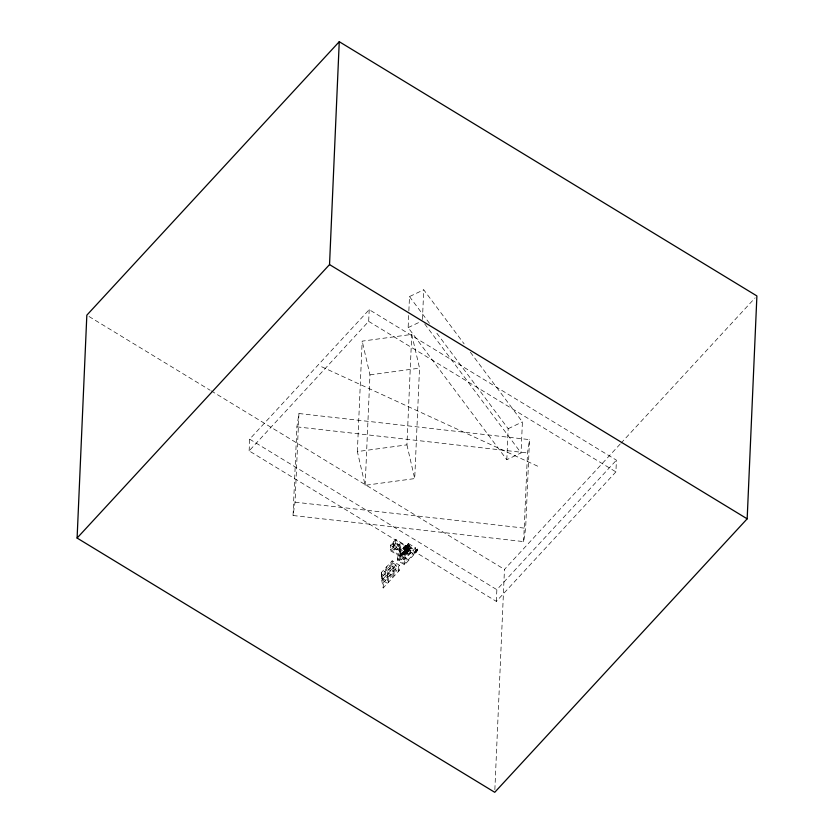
<?xml version="1.0" encoding="UTF-8"?>
<svg xmlns="http://www.w3.org/2000/svg" width="834" height="834" viewBox="0 0 834 834"><rect width="100%" height="100%" fill="white"/><g stroke="black" fill="none" stroke-linecap="round" stroke-linejoin="round"><path stroke-width="0.63" stroke-dasharray="4.17 3.13" d="M417.688 549.794L417.094 549.919L417.386 550.878L417.521 549.199L417.167 551.211L417.386 549.585M415.926 551.566C416.917 547.104 415.634 554.078 416.187 550.628M416.114 550.805C416.385 553.703 415.071 549.418 416.677 550.138M249.137 450.892L249.647 439.174L369.201 309.664L616.42 460.159L615.909 471.877L496.355 601.397L249.137 450.892L368.68 321.382L369.201 309.664M293.047 515.516L296.914 426.862L298.926 413.518L529.517 439.612L525.639 528.266L523.637 541.61L293.047 515.516L295.048 502.172L298.926 413.518M357.359 451.58L362.185 341.137L411.756 334.413L419.533 368.148L414.707 478.591L365.146 485.315L357.359 451.58L406.929 444.856L411.756 334.413M365.146 485.315L369.962 374.873L362.185 341.137M395.733 565.191L382.358 579.682M383.181 587.97L383.421 582.643L381.492 572.405L392.188 560.813L399.476 565.244L399.236 570.581L383.181 587.97L381.253 577.743L381.492 572.405L388.769 576.847L388.54 582.174L381.253 577.743L391.959 566.15L392.188 560.813M385.537 573.104L385.767 567.766L393.054 572.207L392.814 577.535L384.067 571.665M386.882 576.638L387.57 577.055L387.8 571.728L387.112 571.3M390.885 567.308L391.125 561.97L398.402 566.401L398.172 571.738L389.426 565.869M415.53 547.855L415.29 553.182L404.594 564.785L397.307 560.354L397.547 555.017L408.243 543.424L415.53 547.855L404.824 559.447L390.26 550.586L390.5 545.248L395.848 539.452L410.411 548.313L410.172 553.651L392.637 542.934L392.449 547.198L399.726 551.628L400.8 550.471L400.987 546.207L393.711 541.766L393.523 546.041L400.8 550.471M391.354 576.106L390.573 577.43M406.856 554.704L407.618 553.88L393.075 544.508M392.23 570.842L392.929 571.259L393.158 565.932L392.46 565.504M392.991 549.512L394.044 549.627M395.848 539.452L395.618 544.79L390.26 550.586M396.703 570.3L395.921 571.634M470.355 352.209L522.407 421.91L521.052 452.914L506.811 459.711L408.139 327.606L408.816 312.093M408.868 310.811L409.494 296.591L423.735 289.794L464.142 343.889M394.023 550.138L399.392 543.831M399.726 551.628L399.913 547.365L400.987 546.207M406.627 560.031L407.388 559.218L400.122 554.276M400.758 551.535L400.57 555.809L402.03 556.695L398.808 560.167L398.996 555.903L402.207 552.421L402.03 556.695M400.039 559.27L401.091 559.395M400.268 553.943L401.321 554.057M404.031 551.264C413.341 554.902 397.818 557.06 403.093 551.639L406.585 553.932L407.586 552.056M405.303 549.189L404.678 549.543L402.937 548.313L405.303 549.189L406.21 548.167M403.093 551.639L404.824 553.036L406.711 551.952M403.26 547.969L404.198 547.427L405.939 548.657M403.552 548.126L405.626 548.668L405.001 549.033M403.708 551.608L406.919 553.255M403.969 548.678L404.073 546.333L407.524 544.341L407.419 546.687M404.334 551.243L407.242 552.9L404.344 551.076M404.5 547.584L406.554 548.459L405.929 548.824L403.885 547.604M404.646 551.066L407.565 552.389M404.824 547.062L405.762 546.52L407.816 547.74L406.867 548.282L404.824 547.062L403.864 547.938M405.126 547.219L407.19 548.094L406.241 548.647L404.5 547.417M404.594 564.785L405.053 554.12L410.411 548.313M405.147 552.848L403.552 554.256L405.512 551.503M405.168 552.348L407.148 548.928L408.879 550.325L407.138 549.262M405.282 550.701C406.377 550.763 408.358 551.983 406.408 551.795M404.354 550.909L403.395 551.785L405.47 552.337M407.909 551.535C401.342 548.647 412.413 553.578 406.825 549.45L409.411 546.166M406.085 546.343L407.67 544.936L411.162 547.062L407.253 552.567M406.398 546.155L405.439 547.031L407.503 547.917L408.139 547.219L406.398 546.155L407.67 544.936M406.481 550.294L408.243 551.024M406.679 548.261L401.3 554.568M407.461 548.751L415.29 553.182M407.899 546.166L408.003 543.81M408.243 543.424L408.014 548.751L397.307 560.354M409.098 551.201L409.213 548.532L408.514 548.115M409.65 547.229L409.755 544.873M409.869 548.782L411.162 547.062M401.071 559.895L411.798 547.792M422.442 319.516L423.735 289.794M411.975 554.235L412.757 552.911M496.355 601.397L496.866 589.68L616.42 460.159M506.811 459.711L508.167 428.707L436.682 333.006M494.854 789.704L504.466 569.413L620.089 444.157M523.637 541.61L527.505 452.956L529.517 439.612M417.063 549.887C417.834 547.677 416.812 552.483 417.605 549.648M416.302 550.503L416.614 549.929L415.739 550.638L416.614 550.086L416.229 551.691L416.635 549.96M417.48 549.012L417.334 549.689M416.239 551.326L416.156 552.202L416.27 551.086M416.124 551.66L416.541 549.971L416.229 551.691M417.104 550.867L417.156 549.773L417.021 550.284M416.427 550.179L416.447 551.201M417.344 549.898L417.302 550.482M417.48 550.2L417.177 550.659M417.229 549.168L417.031 550.221M417.073 550.023L417.615 550.033L417.219 550.909M393.054 545.019L393.815 544.195M397.568 543.747L396.807 544.571L397.505 544.988M397.338 549.085L396.577 549.898L395.889 549.481M402.926 548.48L403.573 547.792M404.094 549.001L404.844 548.178M384.047 572.176L384.808 571.363M389.395 566.38L390.156 565.556M400.101 554.787L400.862 553.964M401.8 553.192L403.719 551.274M404.667 550.732C402.217 551.774 407.909 551.628 405.46 552.671M405.605 550.19L404.959 550.888L407.576 552.223M408.118 547.719L397.359 559.28L404.636 563.711L415.342 552.118M387.049 572.541L387.8 571.728M392.397 566.745L393.158 565.932M408.452 549.356L409.213 548.532L406.648 548.772L408.889 550.159M387.57 577.055L388.331 576.242M392.929 571.259L393.679 570.446M404.386 558.853L403.625 559.666L402.937 559.249M383.421 582.643L399.476 565.244M620.976 443.198L755.135 297.853M416.395 551.034L416.124 551.076M408.139 327.606L419.095 322.372M508.167 428.707L522.407 421.91M369.962 374.873L419.533 368.148M296.914 426.862L527.505 452.956M295.048 502.172L525.639 528.266M321.663 366.762L540.276 467.384M368.68 321.382L615.909 471.877M89.05 316.524L210.126 390.229M211.231 390.896L504.466 569.413M249.647 439.174L496.866 589.68M407.659 545.102L411.162 547.229M411.767 548.303L412.799 548.928M406.387 546.322L409.88 548.449M405.762 546.687L407.503 547.75M407.805 547.907L409.536 549.304L407.795 548.24M407.795 548.074L409.546 549.137M405.449 546.864L407.19 547.928M405.136 547.052L406.877 548.115M407.472 548.584L409.213 549.814M404.813 547.229L406.565 548.292M399.371 544.331L400.403 544.956M403.875 547.771L405.626 548.835M406.815 549.616L408.556 550.847M403.562 547.959L412.736 553.422M403.249 548.136L405.001 549.199M406.481 550.127L408.233 551.191M402.937 548.313L404.782 549.418M404.657 550.899L406.408 551.962M408.285 553.442L408.983 553.87M403.406 551.618L406.596 553.599M390.5 545.248L405.053 554.12M401.811 553.025L405.303 555.152M395.712 565.692L396.744 566.317M391.959 566.15L399.236 570.581M409.494 296.591L429.698 323.644M424.714 323.926L521.052 452.914M406.929 444.856L414.707 478.591M382.139 579.171L382.337 580.193M381.878 574.459L381.638 579.786L387.466 583.331L387.695 578.004L381.878 574.459M386.84 566.609L386.611 571.947L393.888 576.377L394.117 571.04L386.84 566.609M395.66 543.716L390.312 549.512L404.876 558.384L410.224 552.588L395.66 543.716"/><path stroke-width="1.25" d="M77.103 538.055L86.83 315.169L339.261 41.7L756.897 295.945L747.17 518.831L494.739 792.3L77.103 538.055L329.534 264.587L339.261 41.7M329.534 264.587L747.17 518.831"/></g></svg>
